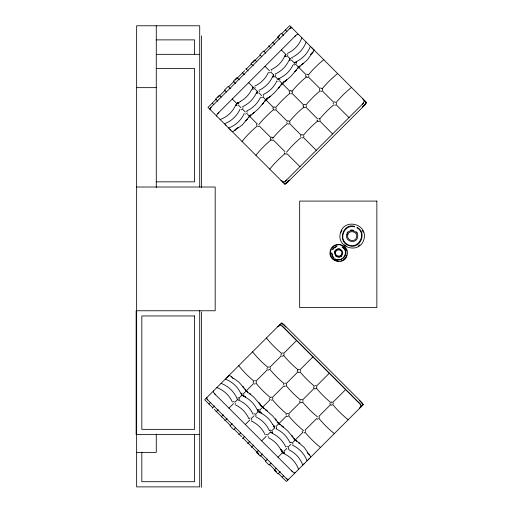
<?xml version="1.0" encoding="UTF-8"?>
<svg xmlns="http://www.w3.org/2000/svg" width="513" height="513" viewBox="0 0 513 513"><rect width="100%" height="100%" fill="white"/><g stroke="black" fill="none" stroke-linecap="round" stroke-linejoin="round"><path stroke-width="0.77" d="M253.159 382.897L253.691 381.287M256.494 381.698L255.955 383.301M267.01 369.039L267.068 368.199M270.28 368.687L270.345 367.847M269.505 399.242L269.569 398.402M272.781 398.89L272.839 398.05M280.861 355.188L281.4 353.585M284.196 353.989L283.663 355.592M286.696 384.192L286.158 385.795M289.191 414.395L288.652 415.998M297.213 371.54L297.752 369.931M300.483 371.181L300.547 370.341M299.707 401.743L299.772 400.897M302.984 401.384L303.042 400.544M302.202 431.946L302.266 431.1M305.479 431.587L305.536 430.747M313.558 387.886L314.097 386.283M316.899 386.687L316.361 388.296M319.394 416.889L318.855 418.499M329.91 404.238L329.974 403.391M333.187 403.885L333.245 403.038M354.765 226.38C342.421 222.565 336.958 242.938 349.565 245.804C360.363 249.222 367.25 232.607 357.195 227.387L356.92 227.855C367.738 233.562 357.76 250.844 347.41 244.335C337.894 239.391 344.409 223.668 354.63 226.906M342.158 253.903L342.28 252.98M235.486 403.769L235.531 403.436M239.718 399.537L239.513 398.678M241.315 393.67L241.52 394.529M251.838 420.121L251.626 419.256M257.616 410.349L258.161 409.515L259.027 409.727M268.184 436.467L268.228 436.133M281.855 451.511L282.727 450.632M293 444.354L292.795 443.495M362.345 104.267L363.627 102.959L364.127 101.176L362.717 98.637M331.206 249.478C329.288 253.217 330.936 258.122 334.54 260.2M341.132 232.351L342.011 230.234M331.552 252.98C333.008 268.017 354.579 255.564 342.28 246.785L342.088 247.119C349.828 251.248 342.607 263.419 335.297 258.885M346.762 255.134L345.929 257.148L342.876 260.2M242.829 108.474L243.04 107.615M252.473 88.339L252.723 87.806M254.948 87.896L255.198 87.364M263.413 96.354L263.618 95.495M273.051 76.219L273.307 75.693M275.526 75.777L275.738 74.917M287.646 55.192L287.896 54.667M296.11 63.657L296.315 62.798L295.815 62.297L294.956 62.503M235.98 105.3L236.833 103.543L238.539 102.619L236.833 103.549L235.909 105.248L236.833 103.549L240.257 101.696M252.332 88.948L253.178 87.197L248.619 82.631M256.564 93.18L257.411 91.429L254.486 88.499M272.91 76.828L273.762 75.078L270.838 72.153M285.029 56.25L285.882 54.5L281.316 49.934M289.261 60.483L290.114 58.726L287.184 55.802M311 54.776L307.479 59.745L297.309 68.646L300.028 65.927L298.572 67.19L291.134 76.097L280.964 84.991L283.676 82.279L282.227 83.542L274.782 92.449L264.612 101.343L267.324 98.624L265.875 99.894L258.43 108.794L248.26 117.689L250.979 114.976L249.53 116.239L242.085 125.146L237.109 128.667M206.906 397.517L206.867 398.684L207.816 400.018M213.402 391.015L213.363 392.182L215.601 394.818M303.972 463.938L304.215 463.528M310.474 457.442L310.512 456.275L307.306 452.684M283.42 384.545L283.894 383.788M285.914 414.748L286.389 413.991M211.132 107.127L210.183 108.467L210.221 109.635M218.916 112.328L216.678 114.963L216.723 116.13M311.59 53.512L313.828 50.877L313.789 49.71M331.488 248.805L334.54 245.753M332.514 249.401L333.649 247.92L336.855 246.067M332.841 249.587L333.925 248.189L336.932 246.349M346.929 233.075L347.891 231.818M334.983 250.825L336.554 249.247M341.805 254.762L340.497 256.077M226.515 378.081L227.496 376.927M228.138 376.459L229.119 375.304M359.401 408.515L360.812 405.975L360.306 404.193L283.279 327.14L281.97 325.864L280.194 325.357L277.655 326.768M361.024 406.892L362.435 404.353L361.928 402.57L283.593 324.242L281.817 323.735L279.277 325.146M216.197 99.182L207.983 107.397L284.914 184.327L289.152 180.018M217.89 97.489L225.207 90.173M228.586 86.793L234.217 81.163M235.345 80.034L244.701 70.685M246.041 69.338L251.671 63.708M252.8 62.58L260.117 55.263M264.06 51.319L279.579 35.801M281.515 33.864L289.73 25.65L366.66 102.581L362.39 106.858L366.628 102.542M209.445 108.859L291.192 27.112M217.627 113.629L295.963 35.294L297.303 34.345L298.47 34.384M232.043 131.456L233.21 131.495L236.801 128.295M310.628 54.468L312.879 52.211M234.678 130.712L238.064 127.333M249.337 116.053L250.466 114.925M266.253 99.137L267.946 97.451M283.163 82.227L284.292 81.099M310.795 54.602L313.045 52.345M280.97 180.384L283.509 181.794L285.292 181.288L363.627 102.959M284.882 184.289L288.088 181.089M208.938 404.026L210.401 402.564M212.273 408.175L214.537 405.911M216.018 411.913L218.281 409.65M228.952 408.168L233.518 403.603M234.819 402.301L238.269 398.851M239.052 398.069L241.982 395.138L245.4 396.991L241.982 395.138L241.052 393.433L241.976 395.145L245.381 396.979M243.284 393.837L246.208 390.906L253.711 397.017L262.56 407.258L264.009 408.521L261.297 405.809L272.807 416.107L278.912 423.61L280.361 424.873L277.642 422.161L287.812 431.055L295.257 439.955L296.706 441.225L293.994 438.506L304.164 447.4L307.685 452.376M246.477 390.643L253.493 383.628M255.974 381.146L267.35 369.77M269.825 367.295L281.201 355.919M283.683 353.438L296.629 340.491M221.129 417.031L223.392 414.767M224.867 420.769L227.131 418.505M232.248 423.616L229.984 425.88L233.723 429.625L235.627 427.714M249.203 418.48L250.03 417.935M245.297 424.52L249.863 419.955M251.171 418.646L254.095 415.722M255.403 414.414L258.328 411.49L261.752 413.337L258.328 411.49L257.404 409.784L258.328 411.49L261.733 413.324M259.636 410.188L262.56 407.258M262.829 406.995L270.248 399.569M272.32 397.498L284.099 385.718M286.177 383.641L297.957 371.861M300.028 369.79L312.981 356.836M255.57 416.389L256.07 415.889L255.859 415.023M238.834 434.735L240.744 432.831M242.578 438.474L244.842 436.21M247.689 443.591L249.953 441.327M251.428 447.33L253.698 445.066M269.78 430.599L270.28 430.099L271.14 430.304M261.649 440.866L266.215 436.3M267.517 434.998L270.447 432.068L272.198 432.921M271.749 430.766L274.679 427.842L272.839 424.437M275.981 426.534L286.6 415.921M288.672 413.844L300.451 402.064M302.523 399.993L314.302 388.213M316.38 386.142L329.327 373.188M276.148 428.502L276.648 428.002L276.443 427.143M258.808 450.183L256.545 452.447L260.283 456.185L262.547 453.922M267.664 459.032L265.401 461.296L269.139 465.041L271.044 463.13M290.364 442.719L290.865 442.219L291.724 442.424M277.995 457.218L282.56 452.652L280.714 449.228L282.56 452.652L284.266 453.575L282.56 452.652L280.726 449.247M283.869 451.35L286.793 448.42M288.101 447.118L291.025 444.187M292.333 442.886L302.946 432.267M305.023 430.195L316.803 418.416M318.874 416.344L330.654 404.565M332.725 402.487L345.679 389.54M288.268 449.087L288.768 448.586L288.562 447.727M276.161 468.247L274.25 470.152L277.995 473.89L280.258 471.627M282.137 477.225L283.599 475.763M363.345 404.571L286.414 481.502L278.2 473.287M294.667 36.583L295.963 35.294M234.55 130.546L235.845 129.257M285.292 181.288L286.6 180.012M308.089 459.648L309.243 458.673M340.863 256.712L341.754 256.025M358.029 246.246L359.85 244.848M289.467 28.799L290.8 27.849L291.968 27.888M283.535 355.721L281.932 356.259M267.671 367.314L269.274 366.776M269.684 369.572L268.081 370.11M297.873 369.809L299.477 369.27M299.887 372.072L298.284 372.605M270.165 397.517L271.775 396.979M271.415 400.249L272.179 399.774M316.232 388.418L314.629 388.957M300.368 400.012L301.977 399.473M302.381 402.269L300.778 402.808M332.584 404.77L330.981 405.302M304.119 432.953L304.876 432.472M228.727 375.696L229.895 375.657L231.228 376.606M295.148 472.762L293.981 472.806L291.346 470.568M288.652 479.264L287.485 479.302L286.145 478.353M296.097 62.111L294.347 62.958L291.416 60.034M279.745 78.457L277.995 79.31L275.071 76.386M286.575 56.263L285.715 56.468L285.215 55.968M270.229 72.615L269.363 72.82M295.039 64.728L294.18 64.933L293.68 64.433M274.461 76.847L273.596 77.053L273.096 76.552M253.877 88.961L253.018 89.172L252.518 88.672M262.342 97.425L261.483 97.63M241.232 109.795L241.764 109.545M335.207 245.477L338.708 244.637L340.863 244.925M336.919 249.882L337.778 249.523M340.863 261.034L342.203 260.476M241.815 393.17L242.149 393.125M243.117 395.85L243.951 395.305L243.746 394.446M233.351 401.634L234.21 401.839M253.929 413.747L254.794 413.959M274.846 425.822L274.013 426.367L274.218 427.226M266.048 434.331L266.907 434.537M286.632 446.451L287.492 446.656M350.597 230.241L353.733 230.241M350.603 230.254L352.168 230.048M337.592 248.811L339.824 248.811M339.824 257.141L337.592 257.141M282.285 352.982L283.131 352.918M254.576 380.691L255.423 380.627M254.224 383.961L255.07 383.904M284.779 383.185L285.626 383.121M284.426 386.462L285.273 386.398M314.982 385.68L315.828 385.622M331.334 402.032L332.18 401.968M287.28 413.388L288.12 413.324M286.921 416.665L287.767 416.601M317.124 419.159L317.97 419.095M156.202 39.879L194.536 39.879L194.536 54.256M156.606 54.333L199.711 54.333M156.202 68.441L194.536 68.441L194.536 181.833L156.202 181.833M136.644 87.652L156.279 87.652M136.644 187.014L215.184 187.014L215.184 310.769L136.644 310.769M331.911 252.98L332.847 256.359L333.925 257.763M136.644 434.524L199.711 434.524M136.644 452.376L156.279 452.376L156.279 434.011M306.588 74.141L308.198 74.674M307.787 77.476L306.184 76.937M320.445 87.992L322.049 88.531M320.798 91.269L321.645 91.327M290.243 90.487L291.846 91.025M290.595 93.764L291.442 93.821M334.296 101.843L335.9 102.382M334.649 105.12L335.496 105.184M304.094 104.344L305.697 104.876M305.293 107.679L303.69 107.14M273.891 106.839L275.494 107.377M275.09 110.173L273.487 109.635M319.144 121.53L317.541 120.991M287.748 120.69L289.351 121.228M288.101 123.966L288.941 124.024M257.898 126.461L258.738 126.525M301.599 134.547L303.202 135.079M301.952 137.817L302.798 137.882M271.396 137.042L272.999 137.58M272.595 140.376L270.986 139.837M286.446 154.227L284.843 153.695M337.99 261.22L335.207 260.476M289.948 60.701L290.281 60.746M279.136 78.598L280.015 79.477M277.828 81.285L278.161 81.33M257.25 93.398L257.584 93.449M237.974 102.837L238.853 103.716M237 105.563L236.121 104.684M245.131 113.982L245.464 114.027M341.536 245.201L344.601 247.08L346.762 250.819M339.632 249.523L340.497 249.882M237.917 397.357L238.442 397.607M258.937 411.945L259.802 412.157L260.303 411.657L260.091 410.791M271.056 432.53L271.916 432.735L272.416 432.235L272.211 431.375M283.176 453.107L284.035 453.319L284.535 452.819L284.33 451.953M282.56 452.652L284.317 453.505M225.547 124.96L225.957 125.198M233.787 378.485L238.763 382.005L247.657 392.176L244.945 389.457L246.208 390.906M318.791 118.259L319.554 118.734M344.486 244.848L346.307 246.246M335.662 256.025L336.554 256.712M311.404 47.497L312.558 48.478M313.026 49.12L314.18 50.101M282.592 182.006L285.132 183.417L286.914 182.91L365.243 104.581L365.75 102.799L364.339 100.259M231.664 377.036L233.389 378.754M285.459 29.927L286.921 31.389M283.574 35.525L281.31 33.255L277.571 37L279.835 39.264M295.648 64.266L298.579 67.197M298.842 67.46L305.863 74.475M308.339 76.956L319.714 88.332M322.19 90.807L333.565 102.183M336.047 104.665L348.994 117.612M272.454 42.111L274.718 44.374M268.716 45.849L270.979 48.119M265.869 53.23L263.605 50.967L259.86 54.705L261.771 56.616M264.964 66.28L269.53 70.845M279.303 80.618L282.227 83.542M282.496 83.811L289.916 91.231M291.987 93.308L303.767 105.082M305.844 107.159L317.624 118.939M319.695 121.01L332.648 133.964M256.654 61.727L254.749 59.822L251.011 63.561L253.275 65.824M245.894 68.671L248.157 70.935M242.155 72.416L244.419 74.68M258.719 92.731L261.649 95.662M262.951 96.963L265.875 99.894M266.144 100.157L273.564 107.583M275.641 109.654L287.421 121.434M289.492 123.511L301.272 135.285M303.35 137.362L316.297 150.309M239.302 79.791L237.038 77.527L233.3 81.266L235.563 83.529M230.452 88.646L228.189 86.383L224.444 90.121L226.355 92.026M246.772 111.347L247.317 112.174M232.267 98.983L236.833 103.549M238.135 104.851L241.065 107.781M242.367 109.083L245.297 112.007M246.599 113.315L249.53 116.239M249.793 116.509L257.218 123.928M259.289 126.006L271.069 137.785M273.147 139.857L284.927 151.636M286.998 153.714L299.951 166.661M221.238 97.143L219.333 95.238L215.595 98.977L217.858 101.241M212.26 103.119L213.722 104.581M285.837 327.134L281.599 322.824L204.668 399.755L212.882 407.97M359.607 400.833L363.307 404.603M281.97 325.864L360.306 404.193M231.363 376.439L233.62 378.69M260.117 405.193L261.245 406.322M277.026 422.103L278.719 423.796M293.943 439.019L295.071 440.148M307.473 452.549L309.73 454.807M214.312 393.522L292.647 471.857M206.13 398.293L287.876 480.04M214.287 409.374L230.337 425.424M234.281 429.368L241.597 436.685M242.726 437.813L259.052 454.14M260.181 455.268L265.811 460.898M269.19 464.278L276.507 471.594M229.837 129.071L230.812 130.225M356.439 231.818L357.401 233.075M322.177 88.653L322.709 90.256M319.913 90.666L319.375 89.063M306.056 76.815L305.524 75.206M319.676 118.856L320.215 120.459M316.938 120.106L317.419 120.869M303.561 107.018L303.029 105.409M291.974 91.147L292.506 92.757M289.71 93.161L289.172 91.558M289.473 121.35L290.012 122.96M286.735 122.601L287.216 123.364M273.358 109.513L272.826 107.91M284.24 152.803L284.715 153.567M270.864 139.716L270.325 138.112M257.013 125.858L256.474 124.255M257.475 409.74L258.328 411.49M241.129 393.388L241.976 395.145M362.319 230.234L363.198 232.351M335.252 253.903L335.611 254.762M292.083 58.565L292.128 58.899M289.403 59.874L289.447 60.201M271.505 70.685L271.55 71.012M259.386 91.263L259.431 91.596M256.705 92.571L256.75 92.904M336.502 103.267L336.566 104.113M333.226 102.914L333.29 103.761M308.794 75.565L308.858 76.405M306.299 105.768L306.364 106.608M303.805 135.971L303.863 136.811M300.528 135.612L300.592 136.458M276.097 108.262L276.161 109.102M201.474 35.82L201.474 187.482M201.474 311.891L201.474 487.35M199.711 187.014L199.711 25.778L136.644 25.778L136.644 486.882L199.711 486.882L199.711 310.641M194.536 434.588L194.536 481.707L141.825 481.707L141.825 452.158M156.279 25.778L156.279 187.457M136.144 310.769L136.144 434.524M310.359 46.279A25.926 24.252 -45 0 1 296.437 61.605M268.453 72.346A25.926 24.252 -45 0 1 256.455 85.241M255.872 85.549A25.926 24.252 -45 0 1 254.679 86.12M272.409 77.174A25.926 24.252 -45 0 1 258.911 90.352M276.917 80.81A25.926 24.252 -45 0 1 276.347 81.997M276.039 82.587A25.926 24.252 -45 0 1 263.143 94.584M260.566 97.156A25.926 24.252 -45 0 1 246.791 110.93M284.805 55.994A25.926 24.252 -45 0 1 271.031 69.768M251.825 89.294A25.926 24.252 -45 0 1 240.103 101.587M256.058 93.526A25.926 24.252 -45 0 1 242.559 106.698M288.755 60.823A25.926 24.252 -45 0 1 288.159 62.002M287.831 62.58A25.926 24.252 -45 0 1 275.263 74M244.22 113.508A25.926 24.252 -45 0 1 228.612 128.026M301.894 37.815A25.926 24.252 -45 0 1 287.376 53.423M239.988 109.275A25.926 24.252 -45 0 1 238.449 112.2M238.096 112.764A25.926 24.252 -45 0 1 224.38 123.793M235.48 105.64A25.926 24.252 -45 0 1 220.148 119.561M306.126 42.047A25.926 24.252 -45 0 1 293.962 56.449M293.385 56.776A25.926 24.252 -45 0 1 291.608 57.655M292.987 65.055A25.926 24.252 -45 0 1 280.092 77.957M336.297 102.337A25.926 6.053 -45 0 1 351.495 87.409M275.891 107.326A25.926 6.053 -45 0 1 289.665 93.552M289.742 121.183A25.926 6.053 -45 0 1 303.516 107.409M303.593 135.034A25.926 6.053 -45 0 1 317.374 121.26M286.472 152.335A25.926 6.053 -45 0 1 301.022 137.612M292.237 90.981A25.926 6.053 -45 0 1 306.011 77.207M258.764 124.627A25.926 6.053 -45 0 1 273.314 109.904M272.615 138.484A25.926 6.053 -45 0 1 287.171 123.755M306.094 104.832A25.926 6.053 -45 0 1 319.868 91.058M269.748 169.155A25.926 6.053 -45 0 1 284.67 153.958M308.589 74.629A25.926 6.053 -45 0 1 323.786 59.707M255.891 155.304A25.926 6.053 -45 0 1 270.819 140.107M242.04 141.453A25.926 6.053 -45 0 1 256.968 126.256M322.44 88.486A25.926 6.053 -45 0 1 337.637 73.558M319.945 118.689A25.926 6.053 -45 0 1 333.719 104.908M225.297 379.126A25.926 24.252 45 0 1 240.623 393.048M251.364 421.032A25.926 24.252 45 0 1 264.259 433.03M264.567 433.613A25.926 24.252 45 0 1 265.138 434.806M256.192 417.075A25.926 24.252 45 0 1 257.372 417.678M257.949 417.999A25.926 24.252 45 0 1 269.37 430.574M261.604 413.446A25.926 24.252 45 0 1 272.724 424.565M276.174 428.919A25.926 24.252 45 0 1 277.366 429.49M277.95 429.798A25.926 24.252 45 0 1 289.948 442.693M235.012 404.68A25.926 24.252 45 0 1 248.786 418.461M268.305 437.66A25.926 24.252 45 0 1 280.605 449.382M272.538 433.427A25.926 24.252 45 0 1 285.715 446.926M241.02 401.326A25.926 24.252 45 0 0 237.416 399.704A25.926 24.252 45 0 0 235.788 396.1M241.597 401.653A25.926 24.252 45 0 1 253.018 414.228M221.065 383.358A25.926 24.252 45 0 1 235.467 395.523M292.525 445.265A25.926 24.252 45 0 1 307.043 460.873M216.832 387.591A25.926 24.252 45 0 1 232.44 402.109M288.89 449.779A25.926 24.252 45 0 1 302.811 465.105M284.657 454.011A25.926 24.252 45 0 1 298.579 469.337M245.252 397.1A25.926 24.252 45 0 1 256.975 409.393M281.355 353.194A25.926 6.053 45 0 1 266.427 337.996M286.344 413.6A25.926 6.053 45 0 1 272.57 399.819M300.201 399.742A25.926 6.053 45 0 1 286.427 385.968M314.052 385.891A25.926 6.053 45 0 1 300.278 372.117M331.353 403.013A25.926 6.053 45 0 1 316.63 388.463M269.998 397.248A25.926 6.053 45 0 1 256.224 383.474M303.645 430.721A25.926 6.053 45 0 1 288.922 416.171M317.502 416.87A25.926 6.053 45 0 1 302.773 402.32M283.849 383.397A25.926 6.053 45 0 1 270.075 369.616M348.173 419.743A25.926 6.053 45 0 1 332.975 404.815M253.646 380.896A25.926 6.053 45 0 1 238.718 365.698M334.322 433.594A25.926 6.053 45 0 1 319.124 418.666M320.465 447.445A25.926 6.053 45 0 1 305.267 432.523M267.504 367.045A25.926 6.053 45 0 1 252.576 351.847M297.707 369.54A25.926 6.053 45 0 1 283.926 355.765M330.327 250.729C327.037 261.386 344.608 266.1 347.089 255.224C350.379 244.566 332.802 239.86 330.327 250.729M334.547 251.864L334.399 252.98L334.553 251.864M334.88 251.954C333.379 256.814 341.401 258.969 342.537 253.999C344.037 249.138 336.009 246.984 334.88 251.954M335.579 252.139C334.348 256.115 340.914 257.879 341.838 253.813C343.062 249.837 336.502 248.08 335.579 252.139M340.382 232.934C336.13 248.189 360.004 254.589 363.948 239.25C368.206 223.995 344.326 217.595 340.382 232.934M346.788 234.653C344.672 241.495 355.958 244.515 357.548 237.538C359.658 230.696 348.378 227.669 346.788 234.653M347.763 234.916C346.038 240.507 355.265 242.982 356.567 237.275C358.292 231.677 349.064 229.208 347.763 234.916M253.178 87.197L252.255 88.903L253.185 87.197M257.411 91.429L256.487 93.135L257.417 91.429M273.762 75.078L272.839 76.783L273.762 75.078M285.882 54.5L284.959 56.206L285.882 54.5M290.114 58.726L289.185 60.438L290.114 58.732M247.131 119.253L245.926 120.786L247.138 119.272M263.477 102.901L262.271 104.434L263.483 102.921M279.829 86.556L278.623 88.089L279.835 86.575M296.181 70.204L294.975 71.737L296.181 70.223M303.119 63.593L301.586 64.798L303.119 63.606M286.767 79.938L285.234 81.144L286.767 79.951M270.422 96.29L268.889 97.496L270.422 96.303M254.07 112.636L252.537 113.841L254.07 112.655M296.052 62.035L294.347 62.958L296.052 62.035M279.7 78.386L277.995 79.31L279.7 78.386M376.856 201.083L299.669 201.083L299.669 307.582L376.856 307.582L376.856 201.083M194.536 315.95L141.825 315.95L141.825 429.349L194.536 429.349L194.536 315.95M272.153 432.998L270.447 432.074L272.153 432.998M250.754 394.51L249.222 393.311L250.754 394.51M267.1 410.862L265.567 409.656L267.1 410.862M283.452 427.214L281.919 426.008L283.452 427.214M299.804 443.559L298.271 442.353L299.804 443.559M292.859 436.948L291.653 435.415L292.859 436.948M276.513 420.596L275.308 419.063L276.513 420.596M260.162 404.25L258.956 402.718L260.162 404.25M243.81 387.899L242.604 386.366L243.81 387.899M274.679 427.842L273.75 426.136L274.673 427.842"/></g></svg>
